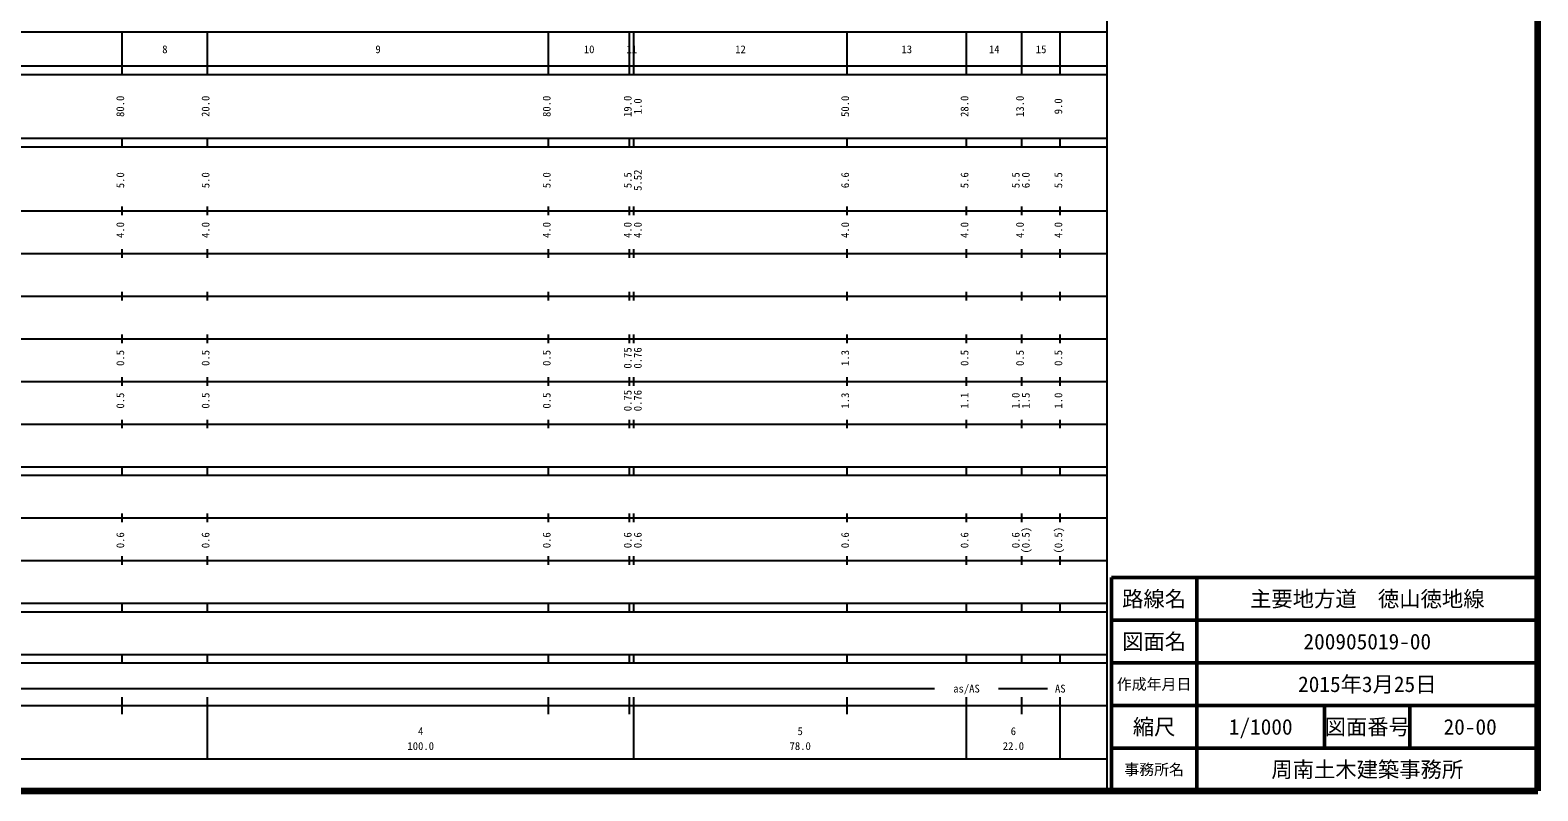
# Model space of a CAD drawing. Units: millimetres on the paper, enlarged 1000 times. Extents: x 40000 to 680000, y 20000 to 380000.
# Drawn here: x 326402 to 680000, y 20000 to 198357 of the extents above; entities that cross this region are included whole.
import ezdxf
from ezdxf.enums import TextEntityAlignment as Align

# ---------------------------------------------------------------- set-up
doc = ezdxf.new("R2010")
doc.units = ezdxf.units.MM
doc.header["$LTSCALE"] = 1000
for name, color, linetype, lineweight in [('M-TTL', 2, 'Continuous', 140), ('M-TTL-BAND', 7, 'Continuous', 25), ('M-TTL-FRAM', 2, 'Continuous', 50), ('M-TTL-LINE', 7, 'Continuous', 50)]:
    doc.layers.add(name, color=color, linetype=linetype, lineweight=lineweight)
doc.layers.add('M-TTL-TXT', color=7, linetype='Continuous')
doc.styles.add('ＭＳ ゴシック', font='')
doc.styles.get('ＭＳ ゴシック').set_extended_font_data('MS Gothic')

msp = doc.modelspace()

# ---------------------------------------------------------------- linework, layer by layer
at = {"layer": 'M-TTL'}
for p, q in [((680000, 20000), (680000, 380000)), ((680000, 20000), (680000, 380000)), ((40000, 20000), (680000, 20000)), ((40000, 20000), (680000, 20000))]:
    msp.add_line(p, q, dxfattribs=at)
at = {"layer": 'M-TTL-BAND'}
for p, q in [((579000, 20000), (579000, 370000)), ((579000, 20000), (579000, 370000)), ((68000, 198000), (579000, 198000)), ((68000, 198000), (579000, 198000)), ((348000, 188000), (348000, 198000)), ((368000, 188000), (368000, 198000)), ((448000, 188000), (448000, 198000)), ((467000, 188000), (467000, 198000)), ((468000, 188000), (468000, 198000)), ((518000, 188000), (518000, 198000)), ((546000, 188000), (546000, 198000)), ((559000, 188000), (559000, 198000)), ((568000, 188000), (568000, 198000)), ((40000, 190000), (579000, 190000)), ((40000, 190000), (579000, 190000)), ((40000, 188000), (579000, 188000)), ((40000, 188000), (579000, 188000)), ((40000, 173000), (579000, 173000)), ((40000, 173000), (579000, 173000)), ((40000, 171000), (579000, 171000)), ((40000, 171000), (579000, 171000)), ((348000, 171000), (348000, 173000)), ((368000, 171000), (368000, 173000)), ((448000, 171000), (448000, 173000)), ((467000, 171000), (467000, 173000)), ((468000, 171000), (468000, 173000)), ((518000, 171000), (518000, 173000)), ((546000, 171000), (546000, 173000)), ((559000, 171000), (559000, 173000)), ((568000, 171000), (568000, 173000)), ((40000, 156000), (579000, 156000)), ((40000, 156000), (579000, 156000)), ((348000, 155000), (348000, 157000)), ((368000, 155000), (368000, 157000)), ((448000, 155000), (448000, 157000)), ((467000, 155000), (467000, 157000)), ((468000, 155000), (468000, 157000)), ((518000, 155000), (518000, 157000)), ((546000, 155000), (546000, 157000)), ((559000, 155000), (559000, 157000)), ((568000, 155000), (568000, 157000)), ((46000, 146000), (579000, 146000)), ((46000, 146000), (579000, 146000)), ((348000, 145000), (348000, 147000)), ((368000, 145000), (368000, 147000)), ((448000, 145000), (448000, 147000)), ((467000, 145000), (467000, 147000)), ((468000, 145000), (468000, 147000)), ((518000, 145000), (518000, 147000)), ((546000, 145000), (546000, 147000)), ((559000, 145000), (559000, 147000)), ((568000, 145000), (568000, 147000)), ((52000, 136000), (579000, 136000)), ((52000, 136000), (579000, 136000)), ((348000, 135000), (348000, 137000)), ((368000, 135000), (368000, 137000)), ((448000, 135000), (448000, 137000)), ((467000, 135000), (467000, 137000)), ((468000, 135000), (468000, 137000)), ((518000, 135000), (518000, 137000)), ((546000, 135000), (546000, 137000)), ((559000, 135000), (559000, 137000)), ((568000, 135000), (568000, 137000)), ((46000, 126000), (579000, 126000)), ((46000, 126000), (579000, 126000)), ((348000, 125000), (348000, 127000)), ((368000, 125000), (368000, 127000)), ((448000, 125000), (448000, 127000)), ((467000, 125000), (467000, 127000)), ((468000, 125000), (468000, 127000)), ((518000, 125000), (518000, 127000)), ((546000, 125000), (546000, 127000)), ((559000, 125000), (559000, 127000)), ((568000, 125000), (568000, 127000)), ((348000, 115000), (348000, 117000)), ((368000, 115000), (368000, 117000)), ((448000, 115000), (448000, 117000)), ((467000, 115000), (467000, 117000)), ((468000, 115000), (468000, 117000)), ((518000, 115000), (518000, 117000)), ((546000, 115000), (546000, 117000)), ((559000, 115000), (559000, 117000)), ((568000, 115000), (568000, 117000)), ((52000, 116000), (579000, 116000)), ((52000, 116000), (579000, 116000)), ((348000, 105000), (348000, 107000)), ((368000, 105000), (368000, 107000)), ((448000, 105000), (448000, 107000)), ((467000, 105000), (467000, 107000)), ((468000, 105000), (468000, 107000)), ((518000, 105000), (518000, 107000)), ((546000, 105000), (546000, 107000)), ((559000, 105000), (559000, 107000)), ((568000, 105000), (568000, 107000)), ((46000, 106000), (579000, 106000)), ((46000, 106000), (579000, 106000)), ((40000, 96000), (579000, 96000)), ((40000, 96000), (579000, 96000)), ((348000, 94000), (348000, 96000)), ((368000, 94000), (368000, 96000)), ((448000, 94000), (448000, 96000)), ((467000, 94000), (467000, 96000)), ((468000, 94000), (468000, 96000)), ((518000, 94000), (518000, 96000)), ((546000, 94000), (546000, 96000)), ((559000, 94000), (559000, 96000)), ((568000, 94000), (568000, 96000)), ((40000, 94000), (579000, 94000)), ((40000, 94000), (579000, 94000)), ((348000, 83000), (348000, 85000)), ((368000, 83000), (368000, 85000)), ((448000, 83000), (448000, 85000)), ((467000, 83000), (467000, 85000)), ((468000, 83000), (468000, 85000)), ((518000, 83000), (518000, 85000)), ((546000, 83000), (546000, 85000)), ((559000, 83000), (559000, 85000)), ((568000, 83000), (568000, 85000)), ((49000, 84000), (579000, 84000)), ((49000, 84000), (579000, 84000)), ((348000, 73000), (348000, 75000)), ((368000, 73000), (368000, 75000)), ((448000, 73000), (448000, 75000)), ((467000, 73000), (467000, 75000)), ((468000, 73000), (468000, 75000)), ((518000, 73000), (518000, 75000)), ((546000, 73000), (546000, 75000)), ((559000, 73000), (559000, 75000)), ((568000, 73000), (568000, 75000)), ((40000, 74000), (579000, 74000)), ((40000, 74000), (579000, 74000)), ((40000, 64000), (579000, 64000)), ((40000, 64000), (579000, 64000)), ((348000, 62000), (348000, 64000)), ((368000, 62000), (368000, 64000)), ((448000, 62000), (448000, 64000)), ((467000, 62000), (467000, 64000)), ((468000, 62000), (468000, 64000)), ((518000, 62000), (518000, 64000)), ((546000, 62000), (546000, 64000)), ((559000, 62000), (559000, 64000)), ((568000, 62000), (568000, 64000)), ((40000, 62000), (579000, 62000)), ((40000, 62000), (579000, 62000)), ((40000, 52000), (579000, 52000)), ((40000, 52000), (579000, 52000)), ((40000, 50000), (579000, 50000)), ((40000, 50000), (579000, 50000)), ((348000, 50000), (348000, 52000)), ((368000, 50000), (368000, 52000)), ((448000, 50000), (448000, 52000)), ((467000, 50000), (467000, 52000)), ((468000, 50000), (468000, 52000)), ((518000, 50000), (518000, 52000)), ((546000, 50000), (546000, 52000)), ((559000, 50000), (559000, 52000)), ((568000, 50000), (568000, 52000)), ((71000, 44000), (538500, 44000)), ((553500, 44000), (565000, 44000)), ((40000, 40000), (579000, 40000)), ((40000, 40000), (579000, 40000)), ((348000, 38000), (348000, 42000)), ((368000, 27500), (368000, 42000)), ((448000, 38000), (448000, 42000)), ((467000, 38000), (467000, 42000)), ((468000, 27500), (468000, 42000)), ((518000, 38000), (518000, 42000)), ((546000, 27500), (546000, 42000)), ((559000, 38000), (559000, 42000)), ((568000, 27500), (568000, 42000)), ((68000, 27500), (579000, 27500)), ((68000, 27500), (579000, 27500))]:
    msp.add_line(p, q, dxfattribs=at)
at = {"layer": 'M-TTL-FRAM'}
for p, q in [((680000, 70000), (580000, 70000)), ((580000, 70000), (580000, 20000)), ((680000, 70000), (580000, 70000)), ((580000, 70000), (580000, 20000))]:
    msp.add_line(p, q, dxfattribs=at)
at = {"layer": 'M-TTL-LINE'}
for p, q in [((600000, 70000), (600000, 20000)), ((600000, 70000), (600000, 20000)), ((680000, 60000), (580000, 60000)), ((680000, 60000), (580000, 60000)), ((680000, 50000), (580000, 50000)), ((680000, 50000), (580000, 50000)), ((680000, 40000), (580000, 40000)), ((680000, 40000), (580000, 40000)), ((630000, 40000), (630000, 30000)), ((630000, 40000), (630000, 30000)), ((650000, 40000), (650000, 30000)), ((650000, 40000), (650000, 30000)), ((680000, 30000), (580000, 30000)), ((680000, 30000), (580000, 30000))]:
    msp.add_line(p, q, dxfattribs=at)

# ---------------------------------------------------------------- texts
at = {"layer": 'M-TTL-BAND', "style": 'ＭＳ ゴシック'}
for s, p in [('8', (358000, 192405)), ('9', (408000, 192405)), ('10', (457500, 192405)), ('11', (467500, 192405)), ('12', (493000, 192405)), ('13', (532000, 192405)), ('14', (552500, 192405)), ('15', (563500, 192405)), ('as/AS', (546000, 42500)), ('AS', (568000, 42500)), ('4', (418000, 32523)), ('5', (507000, 32523)), ('6', (557000, 32523)), ('100.0', (418000, 29033)), ('78.0', (507000, 29033)), ('22.0', (557000, 29033))]:
    msp.add_text(s, height=1833, dxfattribs=at).set_placement(p, align=Align.BOTTOM_CENTER)
for s, p in [('80.0', (349000, 180500)), ('20.0', (369000, 180500)), ('80.0', (449000, 180500)), ('19.0', (468000, 180500)), ('1.0', (470367, 180500)), ('50.0', (519000, 180500)), ('28.0', (547000, 180500)), ('13.0', (560000, 180500)), ('9.0', (569000, 180500)), ('5.0', (349000, 163174)), ('5.0', (369000, 163174)), ('5.0', (449000, 163174)), ('5.5', (468000, 163174)), ('5.52', (470367, 163174)), ('6.6', (519000, 163174)), ('5.6', (547000, 163174)), ('5.5', (559000, 163174)), ('6.0', (561370, 163174)), ('5.5', (569000, 163174)), ('4.0', (349000, 151500)), ('4.0', (369000, 151500)), ('4.0', (449000, 151500)), ('4.0', (468000, 151500)), ('4.0', (470367, 151500)), ('4.0', (519000, 151500)), ('4.0', (547000, 151500)), ('4.0', (560000, 151500)), ('4.0', (569000, 151500)), ('0.75', (468000, 121500)), ('0.76', (470367, 121500)), ('0.5', (349000, 121500)), ('0.5', (369000, 121500)), ('0.5', (449000, 121500)), ('1.3', (519000, 121500)), ('0.5', (547000, 121500)), ('0.5', (560000, 121500)), ('0.5', (569000, 121500)), ('0.5', (349000, 111500)), ('0.5', (369000, 111500)), ('0.5', (449000, 111500)), ('0.75', (468000, 111500)), ('0.76', (470367, 111500)), ('1.3', (519000, 111500)), ('1.1', (547000, 111500)), ('1.0', (559000, 111500)), ('1.5', (561370, 111500)), ('1.0', (569000, 111500)), ('(0.5)', (561370, 78764)), ('(0.5)', (569000, 78764)), ('0.6', (349000, 78764)), ('0.6', (369000, 78764)), ('0.6', (449000, 78764)), ('0.6', (468000, 78764)), ('0.6', (470367, 78764)), ('0.6', (519000, 78764)), ('0.6', (547000, 78764)), ('0.6', (559000, 78764))]:
    msp.add_text(s, height=1833, rotation=90, dxfattribs=at).set_placement(p, align=Align.BOTTOM_CENTER)
at = {"layer": 'M-TTL-TXT', "style": 'ＭＳ ゴシック'}
for s, height, p in [('路線名', 3666, (590000, 65000)), ('路線名', 3666, (590000, 65000)), ('路線名', 3666, (590000, 65000)), ('路線名', 3666, (590000, 65000)), ('主要地方道\u3000徳山徳地線', 3666, (640000, 65000)), ('主要地方道\u3000徳山徳地線', 3666, (640000, 65000)), ('図面名', 3666, (590000, 55000)), ('図面名', 3666, (590000, 55000)), ('図面名', 3666, (590000, 55000)), ('図面名', 3666, (590000, 55000)), ('200905019-00', 3666, (640000, 55000)), ('200905019-00', 3666, (640000, 55000)), ('作成年月日', 2566, (590000, 45000)), ('作成年月日', 2566, (590000, 45000)), ('作成年月日', 2566, (590000, 45000)), ('作成年月日', 2566, (590000, 45000)), ('2015年3月25日', 3666, (640000, 45000)), ('2015年3月25日', 3666, (640000, 45000)), ('縮尺', 3666, (590000, 35000)), ('縮尺', 3666, (590000, 35000)), ('縮尺', 3666, (590000, 35000)), ('縮尺', 3666, (590000, 35000)), ('1/1000', 3666, (615000, 35000)), ('1/1000', 3666, (615000, 35000)), ('図面番号', 3666, (640000, 35000)), ('図面番号', 3666, (640000, 35000)), ('図面番号', 3666, (640000, 35000)), ('図面番号', 3666, (640000, 35000)), ('20-00', 3666, (664125, 35000)), ('20-00', 3666, (664125, 35000)), ('事務所名', 2566, (590000, 25000)), ('事務所名', 2566, (590000, 25000)), ('事務所名', 2566, (590000, 25000)), ('事務所名', 2566, (590000, 25000)), ('周南土木建築事務所', 3666, (640000, 25000)), ('周南土木建築事務所', 3666, (640000, 25000))]:
    msp.add_text(s, height=height, dxfattribs=at).set_placement(p, align=Align.MIDDLE_CENTER)

doc.saveas('drawing.dxf')
